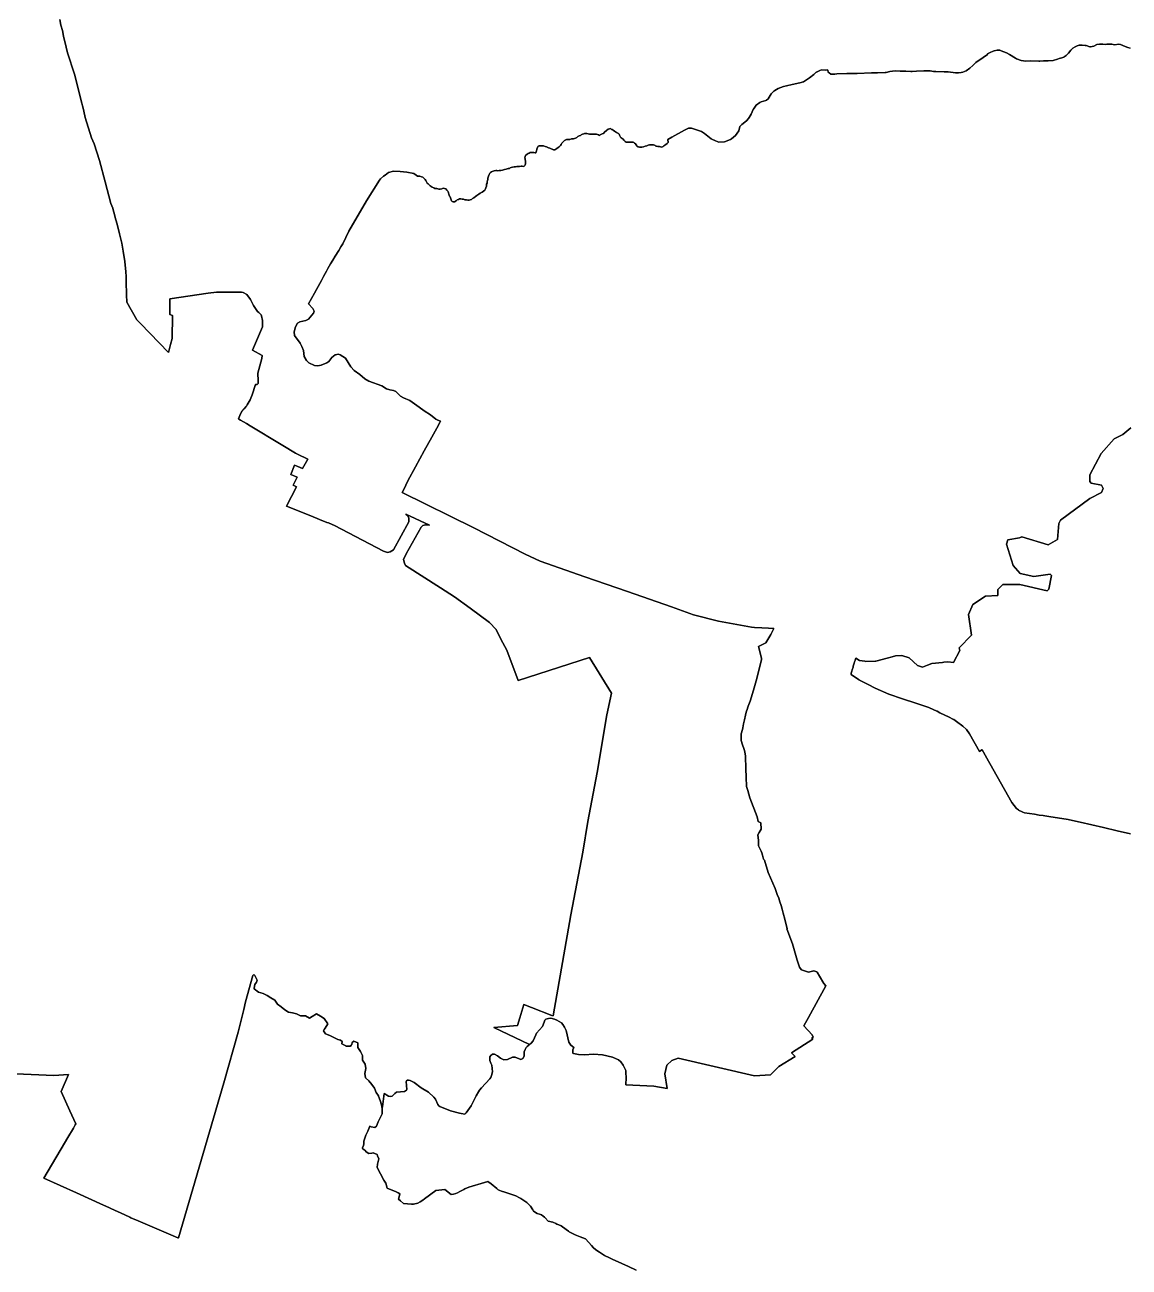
# Model space of a CAD drawing. Header units: inches. Extents: x 130170 to 284068, y 377793 to 804530.
# Drawn here: x 178830 to 183754, y 609171 to 614712 of the extents above; entities that cross this region are included whole.
import ezdxf

# ---------------------------------------------------------------- set-up
doc = ezdxf.new("R2010")
doc.units = ezdxf.units.IN
doc.header["$MEASUREMENT"] = 0
doc.layers.add('muni_il', color=7, linetype='Continuous')

msp = doc.modelspace()

# ---------------------------------------------------------------- linework, layer by layer
at = {"layer": 'muni_il'}
for points in [[(178986.8, 614735.6), (178991.2, 614710.9), (178998.1, 614685.8), (179001.8, 614661.2), (179014, 614612.2), (179020.4, 614587.4), (179051.1, 614491.2), (179084.7, 614362.3), (179087.6, 614350.2), (179087.6, 614350.2), (179090.2, 614339.4), (179093.3, 614326.3), (179099.7, 614297.9), (179127.7, 614207.1), (179139, 614181.3), (179163.4, 614106.7), (179188.7, 614011.9), (179214.2, 613915.1), (179222.2, 613894.4), (179225.3, 613881), (179226.4, 613875.6), (179236, 613842.3), (179241.4, 613822.5), (179252.4, 613780.4), (179262.1, 613738.3), (179268.7, 613702), (179275.5, 613655.7), (179280.5, 613610.8), (179281.4, 613588.7), (179282, 613570.2), (179282.5, 613557.1), (179282.5, 613554.4), (179283.8, 613521.1), (179283.7, 613512.2), (179283.1, 613499.5), (179284.9, 613482.6), (179284.2, 613474.6), (179329, 613395.9), (179342.3, 613383.5), (179345.3, 613380.3), (179471.1, 613250.9), (179479.9, 613286.3), (179486.6, 613313.4), (179488.8, 613415.6), (179476.1, 613419.9), (179477, 613490.5), (179647.7, 613515.4), (179684, 613520), (179694.7, 613519.9), (179764.8, 613519.2), (179768.7, 613519.2), (179796.1, 613518.9), (179804.1, 613518.8), (179819.3, 613509), (179836.2, 613486.2), (179849.9, 613460.3), (179858.6, 613447.1), (179867.5, 613433.5), (179874, 613428.5), (179883.1, 613418.6), (179885.2, 613414.3), (179889.3, 613393.7), (179889.6, 613376.4), (179889.8, 613364.6), (179889.8, 613364.6), (179889.8, 613364.6), (179844.9, 613261.6), (179888.1, 613236.4), (179886.5, 613223.3), (179869.2, 613157.7), (179870.4, 613123.9), (179870.5, 613111.9), (179866.1, 613107.2), (179858.9, 613107.5), (179844.2, 613061.6), (179835.3, 613039), (179826.1, 613024.6), (179822, 613017.8), (179817.9, 613011.6), (179817.4, 613010.8), (179815.1, 613007.6), (179807.7, 612999.4), (179806.6, 612998.4), (179803.8, 612995.7), (179800.5, 612990.7), (179798.1, 612988.2), (179796, 612983.9), (179790.8, 612974.3), (179788.7, 612970.2), (179785.4, 612961.5), (179783, 612954.3), (179783.9, 612953.7), (179784.5, 612953.3), (179791.7, 612949.2), (179818.9, 612933.3), (179826.4, 612928.9), (179826.9, 612928.6), (179980.1, 612836.4), (180037.3, 612801.7), (180039.3, 612800.4), (180046.3, 612796.9), (180091.1, 612774.1), (180067.9, 612733.2), (180047.7, 612742.1), (180033, 612747.5), (180015.6, 612707.1), (180044.9, 612694.5), (180025.8, 612658.7), (180041.6, 612652.1), (179997, 612565.8), (180105.7, 612522.2), (180144.5, 612505.7), (180176.2, 612493), (180184.2, 612490.4), (180200.2, 612483), (180210.5, 612479.2), (180429.3, 612365.1), (180446.6, 612358.6), (180459.5, 612360.8), (180473.1, 612370.8), (180542.7, 612495.7), (180542.7, 612512.2), (180537, 612521.5), (180529.1, 612530.1), (180634.6, 612479.9), (180616.6, 612482), (180605.1, 612479.2), (180597.2, 612472), (180530.5, 612352.3), (180519, 612327.9), (180522.6, 612311.4), (180527.6, 612299.9), (180683.3, 612201.3), (180745.8, 612161.1), (180816.1, 612110.1), (180902.2, 612046.3), (180931.6, 612014.7), (180952.1, 611972.2), (180978.7, 611922.7), (181029.6, 611787.8), (181347.5, 611890.4), (181445.1, 611730.6), (181425.6, 611634), (181381.2, 611377.3), (181340.8, 611159.4), (181317.8, 611022), (181265.1, 610742.9), (181185.6, 610292.3), (181180, 610293.9), (181088.7, 610329.6), (181055.4, 610342.8), (181037.7, 610283.1), (181026.5, 610248.4), (180921.4, 610240.4), (181080.4, 610164.1), (181079.8, 610163.7), (181076.5, 610160.7), (181069.8, 610154.9), (181065.8, 610150.7), (181060.6, 610142.4), (181056.3, 610132.2), (181057, 610112.4), (181050.5, 610102), (181041.4, 610097.8), (181016.7, 610107.5), (181012.1, 610108.5), (181003.7, 610107.5), (180981.4, 610097.3), (180966.1, 610095.9), (180950.9, 610103.2), (180937.5, 610113.9), (180924, 610120.7), (180915.5, 610120.7), (180908.4, 610115.9), (180903.7, 610109), (180902.7, 610102), (180903.9, 610092.4), (180908.5, 610081.7), (180912, 610071.8), (180915.3, 610042.1), (180910.7, 610026.6), (180907.3, 610017.8), (180902.8, 610010.8), (180865.6, 609970.7), (180857.7, 609960.9), (180852.4, 609953.5), (180842.6, 609936.1), (180820.4, 609890.2), (180797.4, 609860.3), (180791.7, 609853.7), (180775.1, 609856.8), (180767.4, 609858), (180728.1, 609868.2), (180681, 609887.2), (180676.6, 609891), (180672.1, 609897.3), (180660.8, 609919.9), (180653.9, 609929.1), (180629.5, 609951.2), (180597.1, 609971.5), (180565.3, 609995.6), (180548.8, 610004.5), (180540.2, 610006), (180535.5, 610005.1), (180531.5, 610002.9), (180529.7, 609999.4), (180533.5, 609963.8), (180532.3, 609961.3), (180523.4, 609954.3), (180486.5, 609951.1), (180479.6, 609946), (180468.1, 609934.5), (180462.4, 609932), (180452.2, 609933.3), (180432.7, 609946.3), (180425.9, 609897.8), (180422.9, 609879.1), (180420.3, 609896), (180414.1, 609915.2), (180407.2, 609934), (180406.2, 609935.6), (180396.5, 609951), (180388.6, 609969.4), (180377.8, 609986.4), (180363.5, 610001.6), (180348.5, 610015.1), (180346.4, 610035.3), (180350.4, 610057.1), (180347.3, 610077), (180335.4, 610094.4), (180335.8, 610115.3), (180326.5, 610133.4), (180315.2, 610151), (180315.3, 610155.1), (180315.4, 610171.8), (180297.2, 610179.7), (180289.6, 610173.1), (180287.5, 610164.9), (180285, 610161.4), (180282.1, 610157.3), (180261.6, 610157), (180261.2, 610158.5), (180243.3, 610167.9), (180245, 610178.4), (180237, 610184.3), (180226, 610186.3), (180208.5, 610196.2), (180190, 610205), (180170.5, 610212.3), (180161, 610225.5), (180165.3, 610231), (180169.1, 610237.1), (180181.4, 610256.5), (180164.9, 610280.3), (180147.9, 610291.1), (180130.6, 610301.4), (180111.6, 610289.5), (180099.3, 610281.8), (180082, 610292.1), (180059.6, 610291.6), (180041.9, 610301), (180022.9, 610306), (180005.8, 610308.8), (179988.7, 610319.2), (179973.6, 610332.9), (179957.3, 610344.6), (179944.5, 610362.1), (179927.2, 610372.2), (179910, 610382.3), (179892.4, 610391.9), (179872.2, 610397.1), (179852.4, 610412.7), (179852.5, 610415.6), (179855.5, 610432.5), (179862.7, 610442.3), (179865.3, 610452), (179855.3, 610472.5), (179850.9, 610477.1), (179847, 610472.1), (179814.2, 610354.6), (179806.2, 610321), (179789.8, 610254.6), (179781.1, 610219.5), (179717.8, 609993.9), (179514.9, 609301.5), (179511.5, 609302.9), (179335, 609377.3), (179302.7, 609392.1), (179297.5, 609394.4), (179276.6, 609404), (179214, 609432.5), (179204.3, 609437), (179181.1, 609447.6), (179060.1, 609502.8), (178915.2, 609568.8), (179006.7, 609723.7), (179022.2, 609749.9), (179046.5, 609791), (179054.9, 609806.5), (179057.4, 609811.1), (179031, 609869.1), (178992, 609955.1), (179024.5, 610030.7), (178959.2, 610025.8), (178722.6, 610037.1)], [(183758.5, 614607.3), (183747.4, 614611), (183735.9, 614615.5), (183715.8, 614624.8), (183708.1, 614625.3), (183687.8, 614622.7), (183676.5, 614625.6), (183671.2, 614625.8), (183653.8, 614625.2), (183646.5, 614624), (183635.9, 614625.7), (183627.2, 614625.9), (183621.2, 614625.6), (183610.1, 614624.2), (183597, 614617.3), (183581.5, 614613.3), (183578.5, 614613.8), (183561.7, 614618.9), (183558, 614620), (183544.1, 614621.8), (183530.5, 614621.8), (183521.7, 614618.6), (183512.7, 614613.9), (183502.2, 614607.7), (183493.3, 614599), (183482.8, 614585.7), (183473, 614574.8), (183464.5, 614568.7), (183462.6, 614567.7), (183453.3, 614564.9), (183442.5, 614561.2), (183434.3, 614558.7), (183415, 614553.3), (183393.5, 614551.2), (183372.5, 614550.5), (183355, 614549.2), (183351.2, 614549.2), (183313, 614551.5), (183293.7, 614550.3), (183271.7, 614552.1), (183251.6, 614560.1), (183247, 614562.7), (183220.3, 614579.3), (183207.2, 614586.5), (183183.6, 614596.3), (183176.7, 614598.2), (183166.3, 614598.8), (183164.8, 614598.7), (183152.2, 614595.4), (183147.9, 614593.9), (183133.7, 614587.7), (183122.8, 614581.8), (183122.2, 614579.5), (183103, 614566.3), (183070.4, 614543.2), (183056.5, 614530.1), (183042.8, 614518.5), (183026.8, 614507.1), (183011.8, 614501.2), (183005.3, 614499.4), (182993.2, 614497.5), (182982.5, 614497.3), (182979.4, 614497.5), (182947.5, 614501.5), (182928.9, 614502.8), (182891.2, 614503.9), (182881.8, 614504.3), (182865.9, 614506.5), (182852.1, 614507.1), (182843.3, 614507.3), (182838.4, 614507.2), (182805.9, 614505.3), (182787, 614503.2), (182779.9, 614503.4), (182758.4, 614505), (182732.2, 614505.5), (182711, 614507.1), (182686.8, 614503.8), (182670.7, 614499.2), (182666.2, 614498.7), (182631.6, 614497.9), (182605.1, 614497), (182541.5, 614494.6), (182534.5, 614494.4), (182495.8, 614494.4), (182450.6, 614493.1), (182441.1, 614492.4), (182423.8, 614491.1), (182416.6, 614497.4), (182412.3, 614501.2), (182410.9, 614508.9), (182408.3, 614510.8), (182400, 614510.2), (182382.6, 614510.4), (182374.1, 614508.1), (182359.8, 614501.1), (182358.9, 614500.4), (182347.3, 614490.4), (182328.2, 614475.9), (182301.9, 614457.1), (182286.2, 614452.5), (182251.7, 614445.9), (182225.4, 614439.9), (182212.6, 614436.5), (182188.3, 614427.3), (182173.6, 614418.3), (182170.3, 614415.9), (182157.7, 614404.1), (182144.9, 614381.7), (182136.6, 614375.6), (182134.6, 614374.6), (182112.8, 614368.8), (182106.8, 614366), (182091, 614353.5), (182081.2, 614340.7), (182077.3, 614334.1), (182068, 614312.8), (182064.8, 614305.9), (182060.3, 614298.4), (182057, 614293.9), (182047.1, 614284.1), (182027.4, 614267.8), (182017.8, 614259.1), (182013.2, 614239.4), (181999.1, 614217.7), (181981.5, 614203.6), (181976.4, 614200.6), (181950.2, 614190.1), (181924.3, 614188.4), (181909.9, 614194), (181892.8, 614201.7), (181890.1, 614203.3), (181860.7, 614227.4), (181847.7, 614236.1), (181843, 614237.8), (181802.1, 614250.7), (181789.8, 614250.7), (181771.8, 614242), (181715.5, 614211.1), (181697.2, 614200.4), (181697.9, 614186.8), (181693.4, 614182.8), (181688.3, 614177.7), (181683.6, 614174.9), (181679.3, 614171.6), (181676.5, 614169.4), (181672.5, 614167.4), (181668.6, 614166.8), (181664.5, 614167.9), (181660.3, 614169.1), (181656.9, 614169.5), (181652.2, 614169.4), (181647.1, 614170.1), (181643.5, 614171.2), (181640.4, 614173.4), (181637.6, 614175), (181633.3, 614176), (181628.8, 614176.4), (181621.4, 614176.3), (181615.6, 614176.1), (181609.5, 614174.6), (181603.7, 614172.6), (181596, 614171.3), (181588.1, 614167.9), (181580.4, 614166.8), (181575.4, 614165.6), (181570.8, 614166.2), (181566, 614167), (181562.6, 614168.3), (181560.1, 614169.3), (181558.4, 614171.6), (181555.7, 614175.9), (181552.5, 614180.9), (181548.4, 614183.9), (181545.4, 614186.6), (181542, 614187.8), (181536.5, 614188.5), (181532, 614189.1), (181527.4, 614188.9), (181522.9, 614188.6), (181519.9, 614188), (181516.4, 614187.9), (181511.4, 614189.1), (181507, 614191.4), (181503.8, 614194), (181500.6, 614197.4), (181497.7, 614201.3), (181493.2, 614205.5), (181488.5, 614207.9), (181485.4, 614210.8), (181483.8, 614214.3), (181481.4, 614219.6), (181480.6, 614224.2), (181477.3, 614227.1), (181473.4, 614229), (181468.8, 614231.5), (181463.9, 614234.3), (181459.5, 614237.7), (181453.8, 614241.4), (181449, 614244.5), (181446, 614245.7), (181442.9, 614247.3), (181440.2, 614249.6), (181436.2, 614248.5), (181431.4, 614246.9), (181423.1, 614239.8), (181414.3, 614233.1), (181409.5, 614227.7), (181404.7, 614225.6), (181398.9, 614222.6), (181395.1, 614220.5), (181392, 614218.7), (181387.3, 614220.5), (181383.1, 614222.4), (181379, 614223.6), (181373.3, 614224.6), (181368.9, 614224.9), (181363.8, 614224.2), (181358.7, 614224.2), (181353.8, 614223.6), (181348, 614224.8), (181341.5, 614225.4), (181335.8, 614226.7), (181330, 614227.3), (181326.1, 614227.1), (181321.9, 614225.8), (181316.7, 614224.7), (181311.1, 614221.4), (181307.3, 614218.7), (181301.7, 614216.1), (181296.2, 614213.1), (181290.9, 614209.4), (181284.9, 614206.1), (181280.3, 614205), (181275.9, 614202.9), (181272.5, 614202.9), (181267.5, 614202.7), (181260.2, 614201), (181256, 614201.1), (181254.3, 614201), (181249.6, 614200.9), (181245.5, 614200.8), (181241.6, 614199.4), (181236.7, 614196.1), (181234.1, 614194.3), (181231.3, 614190.8), (181227.1, 614186.6), (181224.8, 614184.5), (181223, 614181.6), (181221, 614178.2), (181218.8, 614174.1), (181215.9, 614170.4), (181212.6, 614167), (181208.2, 614164), (181202.4, 614160.1), (181197.4, 614157), (181193.2, 614154.5), (181187.9, 614154.4), (181181.8, 614156.9), (181176.7, 614159), (181170.5, 614161.3), (181164.3, 614163.7), (181156.3, 614167.4), (181149.6, 614169.5), (181143.3, 614172.2), (181137, 614172.8), (181128.7, 614172.7), (181123, 614172.2), (181119.3, 614170.5), (181117.5, 614166.7), (181114.7, 614162.5), (181112.7, 614155.9), (181111, 614149.8), (181110.5, 614144.9), (181108.7, 614141.1), (181105.2, 614140.6), (181099.8, 614142.6), (181094.2, 614142.8), (181087.9, 614142.7), (181082.9, 614141.7), (181079.1, 614140.1), (181073.9, 614137.9), (181069.8, 614135.1), (181063, 614128.6), (181061.1, 614123.9), (181060.1, 614118.6), (181060.5, 614113.6), (181061.6, 614109.6), (181061.7, 614105.5), (181062.1, 614100.2), (181062.7, 614095.7), (181062.8, 614091.9), (181061.6, 614087.6), (181059, 614083.7), (181056.8, 614081.4), (181053.3, 614080.7), (181047.8, 614080.9), (181042.3, 614081.5), (181035.4, 614080), (181029, 614080), (181023.6, 614079.5), (181018, 614078), (181011.6, 614078), (181004.6, 614077.1), (180998.3, 614075.5), (180994.2, 614074), (180990.7, 614071.7), (180984.9, 614070.7), (180976.8, 614068.6), (180968.3, 614066.2), (180959.4, 614064), (180951.7, 614062.4), (180945.3, 614061.5), (180939.5, 614061), (180933.9, 614062.5), (180929.4, 614062), (180923.1, 614060.3), (180918.3, 614058.9), (180914.2, 614057.7), (180910.7, 614055.5), (180906.8, 614053.9), (180903.3, 614050.3), (180900.2, 614044), (180897.8, 614036.3), (180895, 614028.4), (180894.6, 614022.3), (180892.3, 614016.9), (180891.7, 614011.2), (180890.7, 614006.1), (180889.1, 614001.2), (180888.5, 613996.9), (180888.2, 613991.7), (180886, 613985.2), (180884, 613980.5), (180880.3, 613974.9), (180874.7, 613970.5), (180868.4, 613965.6), (180860.7, 613961.3), (180854.6, 613957), (180845.3, 613950.3), (180839.8, 613945.9), (180832.2, 613940.6), (180826.7, 613936.7), (180821.9, 613933), (180815.8, 613931.3), (180811.9, 613930.4), (180805.4, 613930.3), (180799.9, 613931), (180791.9, 613931.9), (180785.4, 613933.6), (180780.7, 613933.7), (180774.5, 613935.6), (180768.5, 613935.8), (180763.5, 613932.6), (180757.9, 613930.7), (180752.9, 613927.4), (180746.2, 613922.7), (180740.4, 613922.5), (180735.7, 613923.8), (180731.7, 613927.3), (180730.4, 613931.5), (180729.1, 613935.8), (180727.9, 613940.4), (180726.1, 613944), (180723.1, 613947.9), (180721.8, 613952.6), (180720.4, 613957.3), (180718.9, 613962.3), (180717.9, 613967.2), (180715.6, 613970.1), (180712, 613975.1), (180707.7, 613979.7), (180701.5, 613982.3), (180695.4, 613982.9), (180688.7, 613981.1), (180682.2, 613978.8), (180675.8, 613979.2), (180666.4, 613981.2), (180658.1, 613982.5), (180653.4, 613984.8), (180646.8, 613988.4), (180641.4, 613990.5), (180636.7, 613993.4), (180632.4, 613997.6), (180628.7, 614002.2), (180624.6, 614006.1), (180621.4, 614012.1), (180618, 614017.8), (180615, 614022.4), (180610.5, 614027.2), (180606.8, 614030.5), (180604, 614032.7), (180598.4, 614034.3), (180591.5, 614036.3), (180581.9, 614037), (180580.4, 614037.3), (180574.4, 614041.9), (180564.5, 614049), (180533.7, 614055), (180503.5, 614058), (180473.4, 614058.8), (180451.6, 614052.8), (180436, 614041.9), (180429, 614037), (180416.2, 614024.7), (180411.4, 614019.5), (180353.5, 613927.3), (180274.9, 613792.1), (180247.6, 613735.1), (180244.9, 613730.5), (180239.5, 613722), (180229.7, 613704.7), (180214.3, 613679.9), (180203.2, 613661.9), (180193.2, 613645.9), (180187.2, 613636), (180181.2, 613624.7), (180174.9, 613612.7), (180169.1, 613603.2), (180162.2, 613589), (180152.9, 613572.3), (180145.2, 613558.6), (180138.1, 613544.6), (180130.5, 613530.8), (180121.9, 613515.7), (180108.4, 613491.7), (180094.5, 613467.5), (180114.3, 613447.1), (180119.4, 613434.2), (180117.2, 613426.1), (180095.2, 613399.2), (180082.2, 613392.7), (180055.6, 613387.2), (180046.3, 613380.6), (180036.5, 613365.4), (180031.4, 613342.2), (180032.7, 613326.9), (180057.5, 613292.7), (180065.8, 613276.8), (180071.8, 613259.7), (180076.2, 613232.6), (180086.1, 613215.4), (180096.9, 613204.9), (180121, 613192.2), (180136.9, 613191.1), (180151.2, 613194.2), (180176.6, 613205), (180185.2, 613211), (180199.5, 613228.8), (180213.1, 613239.4), (180228.1, 613243.1), (180236, 613240.6), (180260.5, 613224.6), (180283.3, 613186.8), (180298.3, 613170), (180324.3, 613152.4), (180345.9, 613133.3), (180363.7, 613122.5), (180421.5, 613101.7), (180442.5, 613088.8), (180458, 613084.4), (180474.5, 613081.6), (180483.8, 613076), (180504.7, 613055.8), (180517.7, 613048.5), (180546.1, 613035.9), (180588.2, 613007.3), (180610.8, 612990), (180639.3, 612971.9), (180663.1, 612952.8), (180671.4, 612948), (180683.5, 612943.9), (180680.2, 612938.2), (180667.3, 612913.3), (180644.1, 612872.5), (180611.1, 612811.4), (180572.3, 612740.5), (180537.9, 612678.1), (180519.4, 612639.8), (180513, 612626.3), (180831.7, 612469.2), (181060.7, 612351.4), (181127.4, 612320), (181326.3, 612250.7), (181517.4, 612183.9), (181713.8, 612116.9), (181811.1, 612080.9), (181923.3, 612052.3), (182070.1, 612025.4), (182083.8, 612024.6), (182116, 612022.9), (182145.7, 612021.2), (182170, 612019.7), (182156.3, 611992.9), (182133.8, 611955.3), (182100.7, 611939.6), (182114.2, 611887.7), (182115.3, 611881.9), (182093.2, 611796.3), (182078.6, 611744), (182063.6, 611695.1), (182061.3, 611688.4), (182055.9, 611673.5), (182048.8, 611654.1), (182048.1, 611652.2), (182043.5, 611633.7), (182038.1, 611612), (182034.8, 611594.2), (182031.7, 611576.9), (182030.6, 611568.9), (182024.6, 611550), (182024.6, 611519.6), (182025.2, 611515.6), (182029, 611504.9), (182037.7, 611479.9), (182039.6, 611469), (182043, 611450), (182044.4, 611394.4), (182045.8, 611356.6), (182047.6, 611315.4), (182054, 611297.5), (182063.1, 611264.4), (182095.6, 611180.3), (182099.6, 611159.1), (182111.4, 611153.4), (182111.4, 611152.8), (182112.9, 611125.1), (182104.3, 611110.3), (182098.6, 611099.7), (182100.6, 611074.2), (182101.3, 611050.9), (182112.7, 611026.2), (182116.3, 611018.7), (182119, 611008.6), (182123.7, 610991.2), (182127.3, 610986.5), (182144.4, 610932.1), (182164.6, 610884.4), (182175, 610859.8), (182180.5, 610846.8), (182185.1, 610834), (182191.3, 610816.7), (182196.8, 610801.3), (182202.7, 610784.6), (182206.9, 610768.1), (182211.3, 610750.7), (182218.4, 610722.9), (182229, 610680.9), (182228.1, 610680.7), (182253.1, 610613.7), (182273.5, 610540.1), (182284.1, 610509.6), (182286.5, 610504.4), (182292.4, 610498.1), (182323.6, 610487.7), (182347.9, 610492.2), (182361.1, 610488), (182362.3, 610487.2), (182373.9, 610469.2), (182392.7, 610435.7), (182401.3, 610425.4), (182324.4, 610284.7), (182303.4, 610247.8), (182340.1, 610207.7), (182345.7, 610196.7), (182339.6, 610194.6), (182343, 610188.8), (182248.3, 610127.4), (182264.7, 610110.5), (182191.7, 610066), (182154.7, 610028.8), (182083, 610024), (181743.5, 610103.1), (181714.8, 610093.5), (181692.5, 610072.8), (181683, 610033), (181694.1, 609967.7), (181635.1, 609978.8), (181509, 609984.4), (181509, 609984.5), (181510, 609994.9), (181511.7, 610006.6), (181509.2, 610047.8), (181498.3, 610072.6), (181487.5, 610086.5), (181477.3, 610095.4), (181450, 610107.5), (181405.5, 610117.6), (181365.5, 610121.3), (181326.1, 610118.2), (181298.8, 610120), (181276.8, 610123.7), (181274, 610126.3), (181273.3, 610141), (181277.2, 610150.8), (181264.5, 610160.8), (181255.3, 610174.6), (181243.1, 610226.8), (181236, 610241.2), (181229.1, 610253.9), (181222.9, 610261.3), (181212.9, 610267.5), (181201.9, 610272.3), (181191.4, 610277.8), (181174.6, 610281.5), (181164.9, 610280.9), (181153.7, 610277.7), (181148.4, 610272.5), (181145, 610264.7), (181138.7, 610244.1), (181111.8, 610215.6), (181108.4, 610207.5), (181096.7, 610180.6), (181088.2, 610170.1), (181080.4, 610164.1), (180921.4, 610240.4), (181026.5, 610248.4), (181037.7, 610283.1), (181055.4, 610342.8), (181088.7, 610329.6), (181180, 610293.9), (181185.6, 610292.3), (181265.1, 610742.9), (181317.8, 611022), (181340.8, 611159.4), (181381.2, 611377.3), (181425.6, 611634), (181445.1, 611730.6), (181347.5, 611890.4), (181029.6, 611787.8), (180978.7, 611922.7), (180952.1, 611972.2), (180931.6, 612014.7), (180902.2, 612046.3), (180816.1, 612110.1), (180745.8, 612161.1), (180683.3, 612201.3), (180527.6, 612299.9), (180522.6, 612311.4), (180519, 612327.9), (180530.5, 612352.3), (180597.2, 612472), (180605.1, 612479.2), (180616.6, 612482), (180634.6, 612479.9), (180529.1, 612530.1), (180537, 612521.5), (180542.7, 612512.2), (180542.7, 612495.7), (180473.1, 612370.8), (180459.5, 612360.8), (180446.6, 612358.6), (180429.3, 612365.1), (180210.5, 612479.2), (180200.2, 612483), (180184.2, 612490.4), (180176.2, 612493), (180144.5, 612505.7), (180105.7, 612522.2), (179997, 612565.8), (180041.6, 612652.1), (180025.8, 612658.7), (180044.9, 612694.5), (180015.6, 612707.1), (180033, 612747.5), (180047.7, 612742.1), (180067.9, 612733.2), (180091.1, 612774.1), (180046.3, 612796.9), (180039.3, 612800.4), (180037.3, 612801.7), (179980.1, 612836.4), (179826.9, 612928.6), (179826.4, 612928.9), (179818.9, 612933.3), (179791.7, 612949.2), (179784.5, 612953.3), (179783.9, 612953.7), (179783, 612954.3), (179785.4, 612961.5), (179788.7, 612970.2), (179790.8, 612974.3), (179796, 612983.9), (179798.1, 612988.2), (179800.5, 612990.7), (179803.8, 612995.7), (179806.6, 612998.4), (179807.7, 612999.4), (179815.1, 613007.6), (179817.4, 613010.8), (179817.9, 613011.6), (179822, 613017.8), (179826.1, 613024.6), (179835.3, 613039), (179844.2, 613061.6), (179858.9, 613107.5), (179866.1, 613107.2), (179870.5, 613111.9), (179870.4, 613123.9), (179869.2, 613157.7), (179886.5, 613223.3), (179888.1, 613236.4), (179844.9, 613261.6), (179889.8, 613364.6), (179889.8, 613364.6), (179889.8, 613364.6), (179889.6, 613376.4), (179889.3, 613393.7), (179885.2, 613414.3), (179883.1, 613418.6), (179874, 613428.5), (179867.5, 613433.5), (179858.6, 613447.1), (179849.9, 613460.3), (179836.2, 613486.2), (179819.3, 613509), (179804.1, 613518.8), (179796.1, 613518.9), (179768.7, 613519.2), (179764.8, 613519.2), (179694.7, 613519.9), (179684, 613520), (179647.7, 613515.4), (179477, 613490.5), (179476.1, 613419.9), (179488.8, 613415.6), (179486.6, 613313.4), (179479.9, 613286.3), (179471.1, 613250.9), (179345.3, 613380.3), (179342.3, 613383.5), (179329, 613395.9), (179284.2, 613474.6), (179284.9, 613482.6), (179283.1, 613499.5), (179283.7, 613512.2), (179283.8, 613521.1), (179282.5, 613554.4), (179282.5, 613557.1), (179282, 613570.2), (179281.4, 613588.7), (179280.5, 613610.8), (179275.5, 613655.7), (179268.7, 613702), (179262.1, 613738.3), (179252.4, 613780.4), (179241.4, 613822.5), (179236, 613842.3), (179226.4, 613875.6), (179225.3, 613881), (179222.2, 613894.4), (179214.2, 613915.1), (179188.7, 614011.9), (179163.4, 614106.7), (179139, 614181.3), (179127.7, 614207.1), (179099.7, 614297.9), (179093.3, 614326.3), (179090.2, 614339.4), (179087.6, 614350.2), (179087.6, 614350.2), (179084.7, 614362.3), (179051.1, 614491.2), (179020.4, 614587.4), (179014, 614612.2), (179001.8, 614661.2), (178998.1, 614685.8), (178991.2, 614710.9), (178986.8, 614735.6)], [(181556.2, 609158.1), (181521.1, 609173.6), (181491.6, 609187.4), (181448.6, 609207.1), (181437.2, 609212.4), (181414.2, 609224.1), (181392.2, 609237.7), (181379.8, 609245.2), (181375.2, 609249.5), (181366.1, 609257.9), (181357.1, 609267.4), (181344.5, 609281), (181330.5, 609297.1), (181306.8, 609307), (181284.3, 609315.4), (181262.3, 609325.8), (181257.6, 609329), (181253.6, 609331.7), (181243.4, 609339.3), (181221, 609356.3), (181210.9, 609359.4), (181206.5, 609361), (181202.1, 609363.8), (181198, 609366), (181184.7, 609372.7), (181163.6, 609376.9), (181149.9, 609391.6), (181146.5, 609394.4), (181141.2, 609398.6), (181133.4, 609404.6), (181124.8, 609407.3), (181114.6, 609411.1), (181098.5, 609421.7), (181095.2, 609427.1), (181084.9, 609443.6), (181067.8, 609459.6), (181051.1, 609472.1), (181041.9, 609477.2), (181035.4, 609480.7), (181019, 609489.9), (181010.5, 609492.9), (180970.2, 609505.7), (180955.4, 609510.6), (180941.2, 609516.1), (180934.2, 609522.3), (180909.5, 609542.3), (180893.7, 609553.5), (180879.2, 609548.8), (180865.2, 609544.3), (180824.5, 609532.3), (180809.8, 609528), (180791.3, 609520.3), (180786.9, 609517.8), (180770.2, 609508.5), (180759, 609503.3), (180752, 609500.4), (180740.8, 609497.5), (180730.2, 609495.5), (180702.4, 609518), (180662.9, 609512.7), (180612.7, 609475.8), (180604.8, 609470.4), (180592.9, 609462.8), (180582.3, 609456.1), (180563.6, 609452.1), (180554.1, 609453), (180518.1, 609455.3), (180504.6, 609467.5), (180496, 609474.4), (180496.1, 609475.1), (180496.9, 609478.6), (180501.5, 609498.7), (180494.5, 609503.2), (180485.1, 609508), (180445.7, 609524.2), (180439.7, 609545.7), (180431.1, 609559), (180400.9, 609615.3), (180403.1, 609630.8), (180407.8, 609655.2), (180403.2, 609668.1), (180401.4, 609674), (180383.5, 609680.7), (180376.7, 609680), (180363.2, 609678.7), (180352.4, 609686.4), (180347.2, 609691.1), (180343.5, 609694.4), (180336.3, 609700), (180335.4, 609700.7), (180336, 609703.1), (180337.6, 609707.7), (180338.2, 609709.9), (180340.8, 609720.1), (180342.2, 609733.1), (180350, 609759.8), (180358.9, 609777.7), (180367.9, 609800.4), (180373.8, 609796.9), (180391, 609794.8), (180398.1, 609800.8), (180406, 609819.4), (180414.1, 609837.8), (180423.8, 609855.3), (180422.9, 609879.1), (180425.9, 609897.8), (180432.7, 609946.3), (180452.2, 609933.3), (180462.4, 609932), (180468.1, 609934.5), (180479.6, 609946), (180486.5, 609951.1), (180523.4, 609954.3), (180532.3, 609961.3), (180533.5, 609963.8), (180529.7, 609999.4), (180531.5, 610002.9), (180535.5, 610005.1), (180540.2, 610006), (180548.8, 610004.5), (180565.3, 609995.6), (180597.1, 609971.5), (180629.5, 609951.2), (180653.9, 609929.1), (180660.8, 609919.9), (180672.1, 609897.3), (180676.6, 609891), (180681, 609887.2), (180728.1, 609868.2), (180767.4, 609858), (180775.1, 609856.8), (180791.7, 609853.7), (180797.4, 609860.3), (180820.4, 609890.2), (180842.6, 609936.1), (180852.4, 609953.5), (180857.7, 609960.9), (180865.6, 609970.7), (180902.8, 610010.8), (180907.3, 610017.8), (180910.7, 610026.6), (180915.3, 610042.1), (180912, 610071.8), (180908.5, 610081.7), (180903.9, 610092.4), (180902.7, 610102), (180903.7, 610109), (180908.4, 610115.9), (180915.5, 610120.7), (180924, 610120.7), (180937.5, 610113.9), (180950.9, 610103.2), (180966.1, 610095.9), (180981.4, 610097.3), (181003.7, 610107.5), (181012.1, 610108.5), (181016.7, 610107.5), (181041.4, 610097.8), (181050.5, 610102), (181057, 610112.4), (181056.3, 610132.2), (181060.6, 610142.4), (181065.8, 610150.7), (181069.8, 610154.9), (181076.5, 610160.7), (181079.8, 610163.7), (181080.4, 610164.1), (181088.2, 610170.1), (181096.7, 610180.6), (181108.4, 610207.5), (181111.8, 610215.6), (181138.7, 610244.1), (181145, 610264.7), (181148.4, 610272.5), (181153.7, 610277.7), (181164.9, 610280.9), (181174.6, 610281.5), (181191.4, 610277.8), (181201.9, 610272.3), (181212.9, 610267.5), (181222.9, 610261.3), (181229.1, 610253.9), (181236, 610241.2), (181243.1, 610226.8), (181255.3, 610174.6), (181264.5, 610160.8), (181277.2, 610150.8), (181273.3, 610141), (181274, 610126.3), (181276.8, 610123.7), (181298.8, 610120), (181326.1, 610118.2), (181365.5, 610121.3), (181405.5, 610117.6), (181450, 610107.5), (181477.3, 610095.4), (181487.5, 610086.5), (181498.3, 610072.6), (181509.2, 610047.8), (181511.7, 610006.6), (181510, 609994.9), (181509, 609984.5), (181509, 609984.4), (181635.1, 609978.8), (181694.1, 609967.7), (181683, 610033), (181692.5, 610072.8), (181714.8, 610093.5), (181743.5, 610103.1), (182083, 610024), (182154.7, 610028.8), (182191.7, 610066), (182264.7, 610110.5), (182248.3, 610127.4), (182343, 610188.8), (182339.6, 610194.6), (182345.7, 610196.7), (182340.1, 610207.7), (182303.4, 610247.8), (182324.4, 610284.7), (182401.3, 610425.4), (182392.7, 610435.7), (182373.9, 610469.2), (182362.3, 610487.2), (182361.1, 610488), (182347.9, 610492.2), (182323.6, 610487.7), (182292.4, 610498.1), (182286.5, 610504.4), (182284.1, 610509.6), (182273.5, 610540.1), (182253.1, 610613.7), (182228.1, 610680.7), (182229, 610680.9), (182218.4, 610722.9), (182211.3, 610750.7), (182206.9, 610768.1), (182202.7, 610784.6), (182196.8, 610801.3), (182191.3, 610816.7), (182185.1, 610834), (182180.5, 610846.8), (182175, 610859.8), (182164.6, 610884.4), (182144.4, 610932.1), (182127.3, 610986.5), (182123.7, 610991.2), (182119, 611008.6), (182116.3, 611018.7), (182112.7, 611026.2), (182101.3, 611050.9), (182100.6, 611074.2), (182098.6, 611099.7), (182104.3, 611110.3), (182112.9, 611125.1), (182111.4, 611152.8), (182111.4, 611153.4), (182099.6, 611159.1), (182095.6, 611180.3), (182063.1, 611264.4), (182054, 611297.5), (182047.6, 611315.4), (182045.8, 611356.6), (182044.4, 611394.4), (182043, 611450), (182039.6, 611469), (182037.7, 611479.9), (182029, 611504.9), (182025.2, 611515.6), (182024.6, 611519.6), (182024.6, 611550), (182030.6, 611568.9), (182031.7, 611576.9), (182034.8, 611594.2), (182038.1, 611612), (182043.5, 611633.7), (182048.1, 611652.2), (182048.8, 611654.1), (182055.9, 611673.5), (182061.3, 611688.4), (182063.6, 611695.1), (182078.6, 611744), (182093.2, 611796.3), (182115.3, 611881.9), (182114.2, 611887.7), (182100.7, 611939.6), (182133.8, 611955.3), (182156.3, 611992.9), (182170, 612019.7), (182145.7, 612021.2), (182116, 612022.9), (182083.8, 612024.6), (182070.1, 612025.4), (181923.3, 612052.3), (181811.1, 612080.9), (181713.8, 612116.9), (181517.4, 612183.9), (181326.3, 612250.7), (181127.4, 612320), (181060.7, 612351.4), (180831.7, 612469.2), (180513, 612626.3), (180519.4, 612639.8), (180537.9, 612678.1), (180572.3, 612740.5), (180611.1, 612811.4), (180644.1, 612872.5), (180667.3, 612913.3), (180680.2, 612938.2), (180683.5, 612943.9), (180671.4, 612948), (180663.1, 612952.8), (180639.3, 612971.9), (180610.8, 612990), (180588.2, 613007.3), (180546.1, 613035.9), (180517.7, 613048.5), (180504.7, 613055.8), (180483.8, 613076), (180474.5, 613081.6), (180458, 613084.4), (180442.5, 613088.8), (180421.5, 613101.7), (180363.7, 613122.5), (180345.9, 613133.3), (180324.3, 613152.4), (180298.3, 613170), (180283.3, 613186.8), (180260.5, 613224.6), (180236, 613240.6), (180228.1, 613243.1), (180213.1, 613239.4), (180199.5, 613228.8), (180185.2, 613211), (180176.6, 613205), (180151.2, 613194.2), (180136.9, 613191.1), (180121, 613192.2), (180096.9, 613204.9), (180086.1, 613215.4), (180076.2, 613232.6), (180071.8, 613259.7), (180065.8, 613276.8), (180057.5, 613292.7), (180032.7, 613326.9), (180031.4, 613342.2), (180036.5, 613365.4), (180046.3, 613380.6), (180055.6, 613387.2), (180082.2, 613392.7), (180095.2, 613399.2), (180117.2, 613426.1), (180119.4, 613434.2), (180114.3, 613447.1), (180094.5, 613467.5), (180108.4, 613491.7), (180121.9, 613515.7), (180130.5, 613530.8), (180138.1, 613544.6), (180145.2, 613558.6), (180152.9, 613572.3), (180162.2, 613589), (180169.1, 613603.2), (180174.9, 613612.7), (180181.2, 613624.7), (180187.2, 613636), (180193.2, 613645.9), (180203.2, 613661.9), (180214.3, 613679.9), (180229.7, 613704.7), (180239.5, 613722), (180244.9, 613730.5), (180247.6, 613735.1), (180274.9, 613792.1), (180353.5, 613927.3), (180411.4, 614019.5), (180416.2, 614024.7), (180429, 614037), (180436, 614041.9), (180451.6, 614052.8), (180473.4, 614058.8), (180503.5, 614058), (180533.7, 614055), (180564.5, 614049), (180574.4, 614041.9), (180580.4, 614037.3), (180581.9, 614037), (180591.5, 614036.3), (180598.4, 614034.3), (180604, 614032.7), (180606.8, 614030.5), (180610.5, 614027.2), (180615, 614022.4), (180618, 614017.8), (180621.4, 614012.1), (180624.6, 614006.1), (180628.7, 614002.2), (180632.4, 613997.6), (180636.7, 613993.4), (180641.4, 613990.5), (180646.8, 613988.4), (180653.4, 613984.8), (180658.1, 613982.5), (180666.4, 613981.2), (180675.8, 613979.2), (180682.2, 613978.8), (180688.7, 613981.1), (180695.4, 613982.9), (180701.5, 613982.3), (180707.7, 613979.7), (180712, 613975.1), (180715.6, 613970.1), (180717.9, 613967.2), (180718.9, 613962.3), (180720.4, 613957.3), (180721.8, 613952.6), (180723.1, 613947.9), (180726.1, 613944), (180727.9, 613940.4), (180729.1, 613935.8), (180730.4, 613931.5), (180731.7, 613927.3), (180735.7, 613923.8), (180740.4, 613922.5), (180746.2, 613922.7), (180752.9, 613927.4), (180757.9, 613930.7), (180763.5, 613932.6), (180768.5, 613935.8), (180774.5, 613935.6), (180780.7, 613933.7), (180785.4, 613933.6), (180791.9, 613931.9), (180799.9, 613931), (180805.4, 613930.3), (180811.9, 613930.4), (180815.8, 613931.3), (180821.9, 613933), (180826.7, 613936.7), (180832.2, 613940.6), (180839.8, 613945.9), (180845.3, 613950.3), (180854.6, 613957), (180860.7, 613961.3), (180868.4, 613965.6), (180874.7, 613970.5), (180880.3, 613974.9), (180884, 613980.5), (180886, 613985.2), (180888.2, 613991.7), (180888.5, 613996.9), (180889.1, 614001.2), (180890.7, 614006.1), (180891.7, 614011.2), (180892.3, 614016.9), (180894.6, 614022.3), (180895, 614028.4), (180897.8, 614036.3), (180900.2, 614044), (180903.3, 614050.3), (180906.8, 614053.9), (180910.7, 614055.5), (180914.2, 614057.7), (180918.3, 614058.9), (180923.1, 614060.3), (180929.4, 614062), (180933.9, 614062.5), (180939.5, 614061), (180945.3, 614061.5), (180951.7, 614062.4), (180959.4, 614064), (180968.3, 614066.2), (180976.8, 614068.6), (180984.9, 614070.7), (180990.7, 614071.7), (180994.2, 614074), (180998.3, 614075.5), (181004.6, 614077.1), (181011.6, 614078), (181018, 614078), (181023.6, 614079.5), (181029, 614080), (181035.4, 614080), (181042.3, 614081.5), (181047.8, 614080.9), (181053.3, 614080.7), (181056.8, 614081.4), (181059, 614083.7), (181061.6, 614087.6), (181062.8, 614091.9), (181062.7, 614095.7), (181062.1, 614100.2), (181061.7, 614105.5), (181061.6, 614109.6), (181060.5, 614113.6), (181060.1, 614118.6), (181061.1, 614123.9), (181063, 614128.6), (181069.8, 614135.1), (181073.9, 614137.9), (181079.1, 614140.1), (181082.9, 614141.7), (181087.9, 614142.7), (181094.2, 614142.8), (181099.8, 614142.6), (181105.2, 614140.6), (181108.7, 614141.1), (181110.5, 614144.9), (181111, 614149.8), (181112.7, 614155.9), (181114.7, 614162.5), (181117.5, 614166.7), (181119.3, 614170.5), (181123, 614172.2), (181128.7, 614172.7), (181137, 614172.8), (181143.3, 614172.2), (181149.6, 614169.5), (181156.3, 614167.4), (181164.3, 614163.7), (181170.5, 614161.3), (181176.7, 614159), (181181.8, 614156.9), (181187.9, 614154.4), (181193.2, 614154.5), (181197.4, 614157), (181202.4, 614160.1), (181208.2, 614164), (181212.6, 614167), (181215.9, 614170.4), (181218.8, 614174.1), (181221, 614178.2), (181223, 614181.6), (181224.8, 614184.5), (181227.1, 614186.6), (181231.3, 614190.8), (181234.1, 614194.3), (181236.7, 614196.1), (181241.6, 614199.4), (181245.5, 614200.8), (181249.6, 614200.9), (181254.3, 614201), (181256, 614201.1), (181260.2, 614201), (181267.5, 614202.7), (181272.5, 614202.9), (181275.9, 614202.9), (181280.3, 614205), (181284.9, 614206.1), (181290.9, 614209.4), (181296.2, 614213.1), (181301.7, 614216.1), (181307.3, 614218.7), (181311.1, 614221.4), (181316.7, 614224.7), (181321.9, 614225.8), (181326.1, 614227.1), (181330, 614227.3), (181335.8, 614226.7), (181341.5, 614225.4), (181348, 614224.8), (181353.8, 614223.6), (181358.7, 614224.2), (181363.8, 614224.2), (181368.9, 614224.9), (181373.3, 614224.6), (181379, 614223.6), (181383.1, 614222.4), (181387.3, 614220.5), (181392, 614218.7), (181395.1, 614220.5), (181398.9, 614222.6), (181404.7, 614225.6), (181409.5, 614227.7), (181414.3, 614233.1), (181423.1, 614239.8), (181431.4, 614246.9), (181436.2, 614248.5), (181440.2, 614249.6), (181442.9, 614247.3), (181446, 614245.7), (181449, 614244.5), (181453.8, 614241.4), (181459.5, 614237.7), (181463.9, 614234.3), (181468.8, 614231.5), (181473.4, 614229), (181477.3, 614227.1), (181480.6, 614224.2), (181481.4, 614219.6), (181483.8, 614214.3), (181485.4, 614210.8), (181488.5, 614207.9), (181493.2, 614205.5), (181497.7, 614201.3), (181500.6, 614197.4), (181503.8, 614194), (181507, 614191.4), (181511.4, 614189.1), (181516.4, 614187.9), (181519.9, 614188), (181522.9, 614188.6), (181527.4, 614188.9), (181532, 614189.1), (181536.5, 614188.5), (181542, 614187.8), (181545.4, 614186.6), (181548.4, 614183.9), (181552.5, 614180.9), (181555.7, 614175.9), (181558.4, 614171.6), (181560.1, 614169.3), (181562.6, 614168.3), (181566, 614167), (181570.8, 614166.2), (181575.4, 614165.6), (181580.4, 614166.8), (181588.1, 614167.9), (181596, 614171.3), (181603.7, 614172.6), (181609.5, 614174.6), (181615.6, 614176.1), (181621.4, 614176.3), (181628.8, 614176.4), (181633.3, 614176), (181637.6, 614175), (181640.4, 614173.4), (181643.5, 614171.2), (181647.1, 614170.1), (181652.2, 614169.4), (181656.9, 614169.5), (181660.3, 614169.1), (181664.5, 614167.9), (181668.6, 614166.8), (181672.5, 614167.4), (181676.5, 614169.4), (181679.3, 614171.6), (181683.6, 614174.9), (181688.3, 614177.7), (181693.4, 614182.8), (181697.9, 614186.8), (181697.2, 614200.4), (181715.5, 614211.1), (181771.8, 614242), (181789.8, 614250.7), (181802.1, 614250.7), (181843, 614237.8), (181847.7, 614236.1), (181860.7, 614227.4), (181890.1, 614203.3), (181892.8, 614201.7), (181909.9, 614194), (181924.3, 614188.4), (181950.2, 614190.1), (181976.4, 614200.6), (181981.5, 614203.6), (181999.1, 614217.7), (182013.2, 614239.4), (182017.8, 614259.1), (182027.4, 614267.8), (182047.1, 614284.1), (182057, 614293.9), (182060.3, 614298.4), (182064.8, 614305.9), (182068, 614312.8), (182077.3, 614334.1), (182081.2, 614340.7), (182091, 614353.5), (182106.8, 614366), (182112.8, 614368.8), (182134.6, 614374.6), (182136.6, 614375.6), (182144.9, 614381.7), (182157.7, 614404.1), (182170.3, 614415.9), (182173.6, 614418.3), (182188.3, 614427.3), (182212.6, 614436.5), (182225.4, 614439.9), (182251.7, 614445.9), (182286.2, 614452.5), (182301.9, 614457.1), (182328.2, 614475.9), (182347.3, 614490.4), (182358.9, 614500.4), (182359.8, 614501.1), (182374.1, 614508.1), (182382.6, 614510.4), (182400, 614510.2), (182408.3, 614510.8), (182410.9, 614508.9), (182412.3, 614501.2), (182416.6, 614497.4), (182423.8, 614491.1), (182441.1, 614492.4), (182450.6, 614493.1), (182495.8, 614494.4), (182534.5, 614494.4), (182541.5, 614494.6), (182605.1, 614497), (182631.6, 614497.9), (182666.2, 614498.7), (182670.7, 614499.2), (182686.8, 614503.8), (182711, 614507.1), (182732.2, 614505.5), (182758.4, 614505), (182779.9, 614503.4), (182787, 614503.2), (182805.9, 614505.3), (182838.4, 614507.2), (182843.3, 614507.3), (182852.1, 614507.1), (182865.9, 614506.5), (182881.8, 614504.3), (182891.2, 614503.9), (182928.9, 614502.8), (182947.5, 614501.5), (182979.4, 614497.5), (182982.5, 614497.3), (182993.2, 614497.5), (183005.3, 614499.4), (183011.8, 614501.2), (183026.8, 614507.1), (183042.8, 614518.5), (183056.5, 614530.1), (183070.4, 614543.2), (183103, 614566.3), (183122.2, 614579.5), (183122.8, 614581.8), (183133.7, 614587.7), (183147.9, 614593.9), (183152.2, 614595.4), (183164.8, 614598.7), (183166.3, 614598.8), (183176.7, 614598.2), (183183.6, 614596.3), (183207.2, 614586.5), (183220.3, 614579.3), (183247, 614562.7), (183251.6, 614560.1), (183271.7, 614552.1), (183293.7, 614550.3), (183313, 614551.5), (183351.2, 614549.2), (183355, 614549.2), (183372.5, 614550.5), (183393.5, 614551.2), (183415, 614553.3), (183434.3, 614558.7), (183442.5, 614561.2), (183453.3, 614564.9), (183462.6, 614567.7), (183464.5, 614568.7), (183473, 614574.8), (183482.8, 614585.7), (183493.3, 614599), (183502.2, 614607.7), (183512.7, 614613.9), (183521.7, 614618.6), (183530.5, 614621.8), (183544.1, 614621.8), (183558, 614620), (183561.7, 614618.9), (183578.5, 614613.8), (183581.5, 614613.3), (183597, 614617.3), (183610.1, 614624.2), (183621.2, 614625.6), (183627.2, 614625.9), (183635.9, 614625.7), (183646.5, 614624), (183653.8, 614625.2), (183671.2, 614625.8), (183676.5, 614625.6), (183687.8, 614622.7), (183708.1, 614625.3), (183715.8, 614624.8), (183735.9, 614615.5), (183747.4, 614611), (183758.5, 614607.3)], [(183761, 612914.9), (183725.3, 612884.4), (183687.3, 612865.4), (183629.3, 612799.4), (183579.2, 612705.1), (183578.5, 612675), (183584.2, 612668.1), (183631.2, 612658.2), (183637.8, 612644.3), (183631.3, 612625.5), (183579.2, 612599.3), (183448.2, 612503), (183440.3, 612487.3), (183435.1, 612417), (183392.6, 612392.6), (183274.9, 612427.7), (183264.3, 612423.4), (183213.3, 612414.4), (183207.5, 612395.3), (183236.8, 612300.6), (183267.5, 612264.6), (183328.5, 612251.2), (183401.3, 612262), (183407.8, 612255.7), (183395, 612194.5), (183388.9, 612187.3), (183266.9, 612215.7), (183190.8, 612216.5), (183168.3, 612194.2), (183167.7, 612167), (183112.7, 612163.5), (183057.6, 612125.9), (183036.9, 612081.7), (183051.2, 611989.2), (182996.1, 611933.8), (182996.9, 611927.1), (182998.3, 611921.4), (182971.4, 611867.4), (182944.7, 611871.4), (182927.9, 611869.9), (182921.3, 611867.9), (182873.6, 611864.2), (182854.3, 611856.4), (182832.3, 611846.5), (182810.9, 611854.3), (182773.1, 611888.1), (182740.4, 611899.8), (182712, 611897), (182697.2, 611893.1), (182674.9, 611887.2), (182624.5, 611873.9), (182623.3, 611873.6), (182623, 611873.5), (182578.5, 611872), (182575.8, 611873.2), (182575, 611873.5), (182551, 611876.5), (182535.2, 611886.9), (182532.2, 611878.5), (182531.7, 611876.8), (182529.5, 611870.8), (182527.8, 611865.7), (182523.8, 611851), (182523, 611848.6), (182522.9, 611848.2), (182522.8, 611847.8), (182521.3, 611842), (182520.5, 611839.2), (182516.4, 611825.1), (182515.1, 611820.4), (182514, 611815.7), (182513.9, 611815.1), (182529.1, 611803.5), (182549.5, 611790.8), (182551, 611789.9), (182590.6, 611769.4), (182621.4, 611753.5), (182682.9, 611727.4), (182743.8, 611705.2), (182802.1, 611686.2), (182860.4, 611667.2), (182860.7, 611667.1), (182883.1, 611657.4), (182885.8, 611656.1), (182897.8, 611650.3), (182910.3, 611644.2), (182932.5, 611633.6), (182948.8, 611625.7), (182970.7, 611614), (182971.5, 611613.4), (182983.9, 611605.2), (183012.1, 611584), (183028.7, 611569.9), (183041.8, 611550.3), (183087.1, 611470.5), (183097.5, 611478.2), (183098.2, 611478.8), (183103.9, 611468.1), (183126.3, 611427.4), (183132.3, 611417.4), (183231.3, 611243.6), (183251.3, 611217.5), (183259.8, 611210.5), (183261.1, 611209.5), (183276.6, 611201.8), (183279.9, 611200.2), (183287.3, 611197.9), (183331.2, 611191.9), (183353.3, 611187.4), (183370.1, 611185.3), (183377.9, 611184.3), (183405.3, 611180.3), (183472.6, 611170), (183481.6, 611168), (183487.7, 611166.6), (183534.9, 611155.8), (183640.1, 611131.6), (183699.8, 611117.8), (183699.9, 611117.8), (183759.5, 611104.2)], [(183759.5, 611104.2), (183699.9, 611117.8), (183699.8, 611117.8), (183640.1, 611131.6), (183534.9, 611155.8), (183487.7, 611166.6), (183481.6, 611168), (183472.6, 611170), (183405.3, 611180.3), (183377.9, 611184.3), (183370.1, 611185.3), (183353.3, 611187.4), (183331.2, 611191.9), (183287.3, 611197.9), (183279.9, 611200.2), (183276.6, 611201.8), (183261.1, 611209.5), (183259.8, 611210.5), (183251.3, 611217.5), (183231.3, 611243.6), (183132.3, 611417.4), (183126.3, 611427.4), (183103.9, 611468.1), (183098.2, 611478.8), (183097.5, 611478.2), (183087.1, 611470.5), (183041.8, 611550.3), (183028.7, 611569.9), (183012.1, 611584), (182983.9, 611605.2), (182971.5, 611613.4), (182970.7, 611614), (182948.8, 611625.7), (182932.5, 611633.6), (182910.3, 611644.2), (182897.8, 611650.3), (182885.8, 611656.1), (182883.1, 611657.4), (182860.7, 611667.1), (182860.4, 611667.2), (182802.1, 611686.2), (182743.8, 611705.2), (182682.9, 611727.4), (182621.4, 611753.5), (182590.6, 611769.4), (182551, 611789.9), (182549.5, 611790.8), (182529.1, 611803.5), (182513.9, 611815.1), (182514, 611815.7), (182515.1, 611820.4), (182516.4, 611825.1), (182520.5, 611839.2), (182521.3, 611842), (182522.8, 611847.8), (182522.9, 611848.2), (182523, 611848.6), (182523.8, 611851), (182527.8, 611865.7), (182529.5, 611870.8), (182531.7, 611876.8), (182532.2, 611878.5), (182535.2, 611886.9), (182551, 611876.5), (182575, 611873.5), (182575.8, 611873.2), (182578.5, 611872), (182623, 611873.5), (182623.3, 611873.6), (182624.5, 611873.9), (182674.9, 611887.2), (182697.2, 611893.1), (182712, 611897), (182740.4, 611899.8), (182773.1, 611888.1), (182810.9, 611854.3), (182832.3, 611846.5), (182854.3, 611856.4), (182873.6, 611864.2), (182921.3, 611867.9), (182927.9, 611869.9), (182944.7, 611871.4), (182971.4, 611867.4), (182998.3, 611921.4), (182996.9, 611927.1), (182996.1, 611933.8), (183051.2, 611989.2), (183036.9, 612081.7), (183057.6, 612125.9), (183112.7, 612163.5), (183167.7, 612167), (183168.3, 612194.2), (183190.8, 612216.5), (183266.9, 612215.7), (183388.9, 612187.3), (183395, 612194.5), (183407.8, 612255.7), (183401.3, 612262), (183328.5, 612251.2), (183267.5, 612264.6), (183236.8, 612300.6), (183207.5, 612395.3), (183213.3, 612414.4), (183264.3, 612423.4), (183274.9, 612427.7), (183392.6, 612392.6), (183435.1, 612417), (183440.3, 612487.3), (183448.2, 612503), (183579.2, 612599.3), (183631.3, 612625.5), (183637.8, 612644.3), (183631.2, 612658.2), (183584.2, 612668.1), (183578.5, 612675), (183579.2, 612705.1), (183629.3, 612799.4), (183687.3, 612865.4), (183725.3, 612884.4), (183761, 612914.9)], [(178722.6, 610037.1), (178959.2, 610025.8), (179024.5, 610030.7), (178992, 609955.1), (179031, 609869.1), (179057.4, 609811.1), (179054.9, 609806.5), (179046.5, 609791), (179022.2, 609749.9), (179006.7, 609723.7), (178915.2, 609568.8), (179060.1, 609502.8), (179181.1, 609447.6), (179204.3, 609437), (179214, 609432.5), (179276.6, 609404), (179297.5, 609394.4), (179302.7, 609392.1), (179335, 609377.3), (179511.5, 609302.9), (179514.9, 609301.5), (179717.8, 609993.9), (179781.1, 610219.5), (179789.8, 610254.6), (179806.2, 610321), (179814.2, 610354.6), (179847, 610472.1), (179850.9, 610477.1), (179855.3, 610472.5), (179865.3, 610452), (179862.7, 610442.3), (179855.5, 610432.5), (179852.5, 610415.6), (179852.4, 610412.7), (179872.2, 610397.1), (179892.4, 610391.9), (179910, 610382.3), (179927.2, 610372.2), (179944.5, 610362.1), (179957.3, 610344.6), (179973.6, 610332.9), (179988.7, 610319.2), (180005.8, 610308.8), (180022.9, 610306), (180041.9, 610301), (180059.6, 610291.6), (180082, 610292.1), (180099.3, 610281.8), (180111.6, 610289.5), (180130.6, 610301.4), (180147.9, 610291.1), (180164.9, 610280.3), (180181.4, 610256.5), (180169.1, 610237.1), (180165.3, 610231), (180161, 610225.5), (180170.5, 610212.3), (180190, 610205), (180208.5, 610196.2), (180226, 610186.3), (180237, 610184.3), (180245, 610178.4), (180243.3, 610167.9), (180261.2, 610158.5), (180261.6, 610157), (180282.1, 610157.3), (180285, 610161.4), (180287.5, 610164.9), (180289.6, 610173.1), (180297.2, 610179.7), (180315.4, 610171.8), (180315.3, 610155.1), (180315.2, 610151), (180326.5, 610133.4), (180335.8, 610115.3), (180335.4, 610094.4), (180347.3, 610077), (180350.4, 610057.1), (180346.4, 610035.3), (180348.5, 610015.1), (180363.5, 610001.6), (180377.8, 609986.4), (180388.6, 609969.4), (180396.5, 609951), (180406.2, 609935.6), (180407.2, 609934), (180414.1, 609915.2), (180420.3, 609896), (180422.9, 609879.1), (180423.8, 609855.3), (180414.1, 609837.8), (180406, 609819.4), (180398.1, 609800.8), (180391, 609794.8), (180373.8, 609796.9), (180367.9, 609800.4), (180358.9, 609777.7), (180350, 609759.8), (180342.2, 609733.1), (180340.8, 609720.1), (180338.2, 609709.9), (180337.6, 609707.7), (180336, 609703.1), (180335.4, 609700.7), (180336.3, 609700), (180343.5, 609694.4), (180347.2, 609691.1), (180352.4, 609686.4), (180363.2, 609678.7), (180376.7, 609680), (180383.5, 609680.7), (180401.4, 609674), (180403.2, 609668.1), (180407.8, 609655.2), (180403.1, 609630.8), (180400.9, 609615.3), (180431.1, 609559), (180439.7, 609545.7), (180445.7, 609524.2), (180485.1, 609508), (180494.5, 609503.2), (180501.5, 609498.7), (180496.9, 609478.6), (180496.1, 609475.1), (180496, 609474.4), (180504.6, 609467.5), (180518.1, 609455.3), (180554.1, 609453), (180563.6, 609452.1), (180582.3, 609456.1), (180592.9, 609462.8), (180604.8, 609470.4), (180612.7, 609475.8), (180662.9, 609512.7), (180702.4, 609518), (180730.2, 609495.5), (180740.8, 609497.5), (180752, 609500.4), (180759, 609503.3), (180770.2, 609508.5), (180786.9, 609517.8), (180791.3, 609520.3), (180809.8, 609528), (180824.5, 609532.3), (180865.2, 609544.3), (180879.2, 609548.8), (180893.7, 609553.5), (180909.5, 609542.3), (180934.2, 609522.3), (180941.2, 609516.1), (180955.4, 609510.6), (180970.2, 609505.7), (181010.5, 609492.9), (181019, 609489.9), (181035.4, 609480.7), (181041.9, 609477.2), (181051.1, 609472.1), (181067.8, 609459.6), (181084.9, 609443.6), (181095.2, 609427.1), (181098.5, 609421.7), (181114.6, 609411.1), (181124.8, 609407.3), (181133.4, 609404.6), (181141.2, 609398.6), (181146.5, 609394.4), (181149.9, 609391.6), (181163.6, 609376.9), (181184.7, 609372.7), (181198, 609366), (181202.1, 609363.8), (181206.5, 609361), (181210.9, 609359.4), (181221, 609356.3), (181243.4, 609339.3), (181253.6, 609331.7), (181257.6, 609329), (181262.3, 609325.8), (181284.3, 609315.4), (181306.8, 609307), (181330.5, 609297.1), (181344.5, 609281), (181357.1, 609267.4), (181366.1, 609257.9), (181375.2, 609249.5), (181379.8, 609245.2), (181392.2, 609237.7), (181414.2, 609224.1), (181437.2, 609212.4), (181448.6, 609207.1), (181491.6, 609187.4), (181521.1, 609173.6), (181556.2, 609158.1)]]:
    msp.add_lwpolyline(points, dxfattribs=at)

doc.saveas('drawing.dxf')
